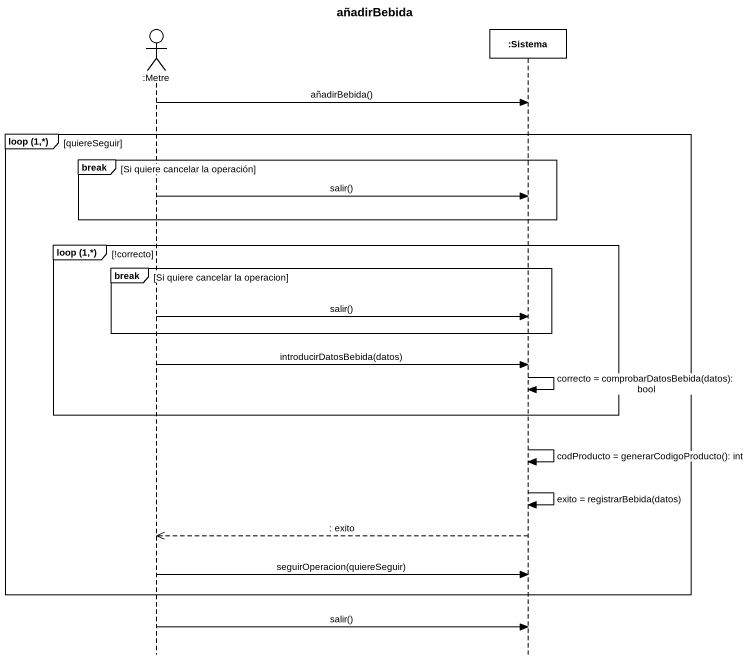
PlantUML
@startuml
title añadirBebida
hide footbox
actor ":Metre" as Metre
participant ":Sistema" as Sistema

Metre -> Sistema : añadirBebida()
group loop (1,*) [quiereSeguir]
  break Si quiere cancelar la operación
    Metre -> Sistema : salir()
  end
  group loop (1,*) [!correcto]
    break Si quiere cancelar la operacion
      Metre -> Sistema : salir()
    end
    Metre -> Sistema : introducirDatosBebida(datos)
    Sistema -> Sistema : correcto = comprobarDatosBebida(datos): bool
  end
  Sistema -> Sistema : codProducto = generarCodigoProducto(): int
  Sistema -> Sistema : exito = registrarBebida(datos)
  Sistema -->> Metre : : exito
  Metre -> Sistema : seguirOperacion(quiereSeguir)
end
Metre -> Sistema : salir()
@enduml
